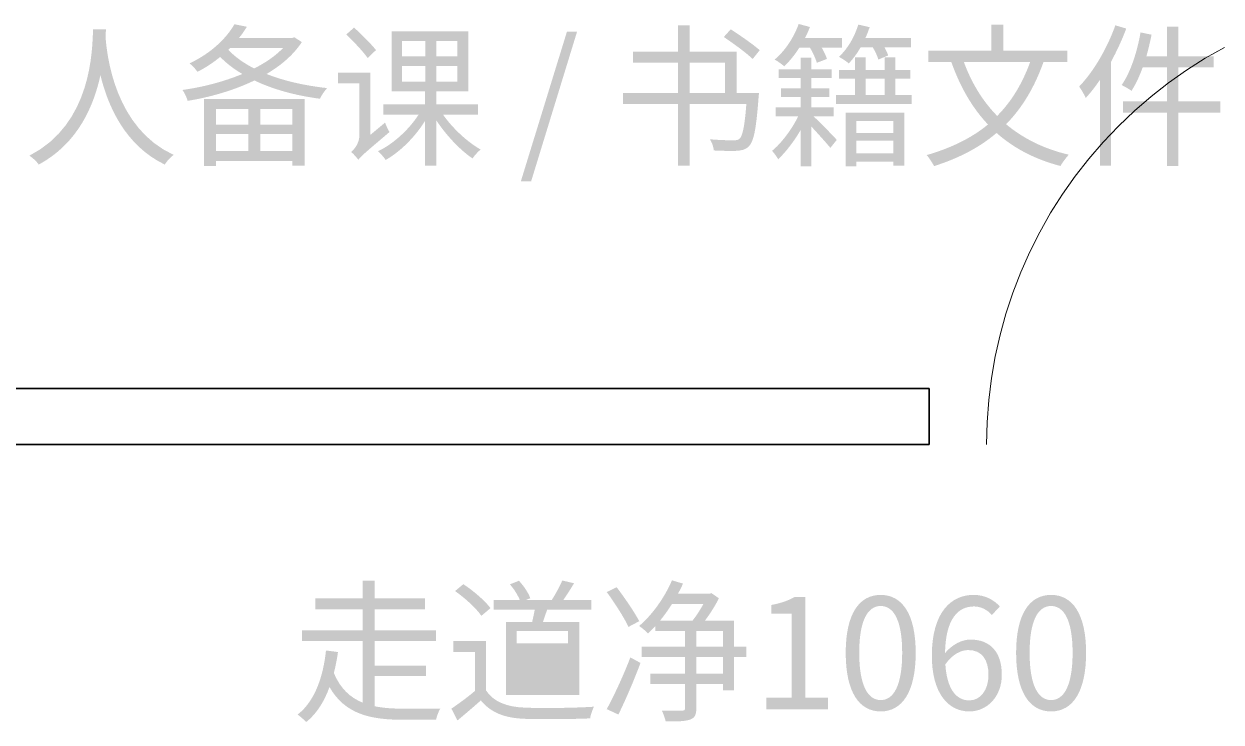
# Model space of a CAD drawing. Header units: millimetres. Extents: x -4600 to 229000, y -4300 to 19460.
# Drawn here: x 44607 to 46735, y 7336 to 8577 of the extents above; entities that cross this region are included whole.
import ezdxf

# ---------------------------------------------------------------- set-up
doc = ezdxf.new("R2010")
doc.units = ezdxf.units.MM
doc.header["$LTSCALE"] = 100
for name, color, linetype, lineweight in [('A-EX-WALL', 7, 'Continuous', 35), ('A-NEW-DOOR', 3, 'Continuous', 18), ('A-TEXT', 7, 'Continuous', 18)]:
    doc.layers.add(name, color=color, linetype=linetype, lineweight=lineweight)

# ---------------------------------------------------------------- blocks, each defined once
blk = doc.blocks.new('SOURCE_PROPOSED')
at = {"layer": 'A-EX-WALL'}
for p, q in [((6216.1, 6129.4), (3836.4, 6129.4)), ((6216.1, 6030), (6216.1, 6129.4)), ((3836.4, 6030), (6216.1, 6030))]:
    blk.add_line(p, q, dxfattribs=at)
blk = doc.blocks.new('FURNITURE_DESIGN')
at = {"layer": 'A-TEXT'}
h = blk.add_hatch(color=256, dxfattribs=at)
edge = h.paths.add_edge_path()
edge.add_spline(control_points=[(4729.6, 6767.3), (4728, 6731.3), (4728, 6600), (4616.4, 6543)], knot_values=[0, 0, 0, 0, 1, 1, 1, 1], degree=3, periodic=0)
edge.add_spline(control_points=[(4616.4, 6543), (4623, 6538.6), (4629.5, 6532.4), (4633.1, 6527.2)], knot_values=[0, 0, 0, 0, 1, 1, 1, 1], degree=3, periodic=0)
edge.add_spline(control_points=[(4633.1, 6527.2), (4702.6, 6564.8), (4730.7, 6630.9), (4742.7, 6686)], knot_values=[0, 0, 0, 0, 1, 1, 1, 1], degree=3, periodic=0)
edge.add_spline(control_points=[(4742.7, 6686), (4756.1, 6630.9), (4786.7, 6561), (4857.1, 6527.2)], knot_values=[0, 0, 0, 0, 1, 1, 1, 1], degree=3, periodic=0)
edge.add_spline(control_points=[(4857.1, 6527.2), (4860.3, 6532.6), (4866.6, 6539.7), (4872.9, 6544.4)], knot_values=[0, 0, 0, 0, 1, 1, 1, 1], degree=3, periodic=0)
edge.add_spline(control_points=[(4872.9, 6544.4), (4768.7, 6591.9), (4754.2, 6719.8), (4751.7, 6755)], knot_values=[0, 0, 0, 0, 1, 1, 1, 1], degree=3, periodic=0)
edge.add_line((4751.7, 6755), (4752.6, 6767.3))
edge.add_line((4752.6, 6767.3), (4729.6, 6767.3))
h = blk.add_hatch(color=256, dxfattribs=at)
edge = h.paths.add_edge_path()
edge.add_spline(control_points=[(4980.9, 6776.6), (4967.3, 6752.8), (4940.6, 6725.6), (4901, 6707)], knot_values=[0, 0, 0, 0, 1, 1, 1, 1], degree=3, periodic=0)
edge.add_spline(control_points=[(4901, 6707), (4905.6, 6703.7), (4911.9, 6696.9), (4915.2, 6692)], knot_values=[0, 0, 0, 0, 1, 1, 1, 1], degree=3, periodic=0)
edge.add_spline(control_points=[(4915.2, 6692), (4930.5, 6699.9), (4943.8, 6708.9), (4955.6, 6718.5)], knot_values=[0, 0, 0, 0, 1, 1, 1, 1], degree=3, periodic=0)
edge.add_spline(control_points=[(4955.6, 6718.5), (4966.8, 6707), (4979.9, 6696.9), (4994.9, 6688.2)], knot_values=[0, 0, 0, 0, 1, 1, 1, 1], degree=3, periodic=0)
edge.add_spline(control_points=[(4994.9, 6688.2), (4961.6, 6674.3), (4923.9, 6664.7), (4888.4, 6659.8)], knot_values=[0, 0, 0, 0, 1, 1, 1, 1], degree=3, periodic=0)
edge.add_spline(control_points=[(4888.4, 6659.8), (4892, 6655.2), (4896.1, 6646.2), (4897.7, 6640.4)], knot_values=[0, 0, 0, 0, 1, 1, 1, 1], degree=3, periodic=0)
edge.add_spline(control_points=[(4897.7, 6640.4), (4937.3, 6647), (4979.3, 6658.7), (5016.4, 6676.7)], knot_values=[0, 0, 0, 0, 1, 1, 1, 1], degree=3, periodic=0)
edge.add_spline(control_points=[(5016.4, 6676.7), (5050.5, 6660.3), (5090.9, 6649.7), (5132.9, 6644.2)], knot_values=[0, 0, 0, 0, 1, 1, 1, 1], degree=3, periodic=0)
edge.add_spline(control_points=[(5132.9, 6644.2), (5135.6, 6650), (5141.1, 6658.4), (5145.7, 6663.1)], knot_values=[0, 0, 0, 0, 1, 1, 1, 1], degree=3, periodic=0)
edge.add_spline(control_points=[(5145.7, 6663.1), (5107, 6667.4), (5069.6, 6675.6), (5038, 6688.2)], knot_values=[0, 0, 0, 0, 1, 1, 1, 1], degree=3, periodic=0)
edge.add_spline(control_points=[(5038, 6688.2), (5063.9, 6703.5), (5086, 6722.3), (5100.7, 6744.9)], knot_values=[0, 0, 0, 0, 1, 1, 1, 1], degree=3, periodic=0)
edge.add_line((5100.7, 6744.9), (5087.4, 6753.4))
edge.add_line((5087.4, 6753.4), (5083.8, 6752.3))
edge.add_line((5083.8, 6752.3), (4989.1, 6752.3))
edge.add_spline(control_points=[(4989.1, 6752.3), (4994.3, 6758.8), (4999, 6765.4), (5003, 6772.2)], knot_values=[0, 0, 0, 0, 1, 1, 1, 1], degree=3, periodic=0)
edge.add_line((5003, 6772.2), (4980.9, 6776.6))
edge = h.paths.add_edge_path(flags=0)
edge.add_spline(control_points=[(5067.2, 6734.3), (5054.1, 6720.4), (5036.3, 6708.4), (5016.1, 6698)], knot_values=[0, 0, 0, 0, 1, 1, 1, 1], degree=3, periodic=0)
edge.add_spline(control_points=[(5016.1, 6698), (4997.6, 6707.3), (4981.8, 6718.5), (4970, 6731.3)], knot_values=[0, 0, 0, 0, 1, 1, 1, 1], degree=3, periodic=0)
edge.add_line((4970, 6731.3), (4973, 6734.3))
edge.add_line((4973, 6734.3), (5067.2, 6734.3))
h = blk.add_hatch(color=256, dxfattribs=at)
edge = h.paths.add_edge_path()
edge.add_spline(control_points=[(5179.6, 6758.3), (5193.2, 6745.7), (5209.9, 6727.7), (5217.8, 6716.5)], knot_values=[0, 0, 0, 0, 1, 1, 1, 1], degree=3, periodic=0)
edge.add_line((5217.8, 6716.5), (5232.5, 6730.7))
edge.add_spline(control_points=[(5232.5, 6730.7), (5224.1, 6741.4), (5206.9, 6758.6), (5193.5, 6770.6)], knot_values=[0, 0, 0, 0, 1, 1, 1, 1], degree=3, periodic=0)
edge.add_line((5193.5, 6770.6), (5179.6, 6758.3))
h = blk.add_hatch(color=256, dxfattribs=at)
edge = h.paths.add_edge_path()
edge.add_line((5689.5, 6728), (5689.5, 6708.1))
edge.add_line((5689.5, 6708.1), (5769.2, 6708.1))
edge.add_line((5769.2, 6708.1), (5769.2, 6654.3))
edge.add_line((5769.2, 6654.3), (5671.5, 6654.3))
edge.add_line((5671.5, 6654.3), (5671.5, 6634.7))
edge.add_line((5671.5, 6634.7), (5769.2, 6634.7))
edge.add_line((5769.2, 6634.7), (5769.2, 6525))
edge.add_line((5769.2, 6525), (5789.9, 6525))
edge.add_line((5789.9, 6525), (5789.9, 6634.7))
edge.add_line((5789.9, 6634.7), (5890.9, 6634.7))
edge.add_spline(control_points=[(5890.9, 6634.7), (5887.9, 6595.1), (5884.1, 6577.9), (5878.6, 6573), (5875.9, 6570.6), (5872.9, 6570.3), (5867.2, 6570.3), (5860.9, 6570.3), (5843.2, 6570.6), (5826, 6572.2)], knot_values=[0, 0, 0, 0, 1, 1, 1, 2, 2, 2, 3, 3, 3, 3], degree=3, periodic=0)
edge.add_spline(control_points=[(5826, 6572.2), (5829.8, 6566.5), (5832.5, 6558.3), (5833.1, 6552.3)], knot_values=[0, 0, 0, 0, 1, 1, 1, 1], degree=3, periodic=0)
edge.add_spline(control_points=[(5833.1, 6552.3), (5849.7, 6551.5), (5866.1, 6551.2), (5874.5, 6551.7)], knot_values=[0, 0, 0, 0, 1, 1, 1, 1], degree=3, periodic=0)
edge.add_spline(control_points=[(5874.5, 6551.7), (5884.1, 6552.6), (5890.4, 6554.2), (5895.8, 6560.2)], knot_values=[0, 0, 0, 0, 1, 1, 1, 1], degree=3, periodic=0)
edge.add_spline(control_points=[(5895.8, 6560.2), (5904, 6568.1), (5908.4, 6590.2), (5912.5, 6645.1)], knot_values=[0, 0, 0, 0, 1, 1, 1, 1], degree=3, periodic=0)
edge.add_spline(control_points=[(5912.5, 6645.1), (5912.7, 6648.1), (5913.3, 6654.3), (5913.3, 6654.3)], knot_values=[0, 0, 0, 0, 1, 1, 1, 1], degree=3, periodic=0)
edge.add_line((5913.3, 6654.3), (5873.4, 6654.3))
edge.add_line((5873.4, 6654.3), (5873.4, 6728))
edge.add_line((5873.4, 6728), (5789.9, 6728))
edge.add_line((5789.9, 6728), (5789.9, 6774.9))
edge.add_line((5789.9, 6774.9), (5769.2, 6774.9))
edge.add_line((5769.2, 6774.9), (5769.2, 6728))
edge.add_line((5769.2, 6728), (5689.5, 6728))
h.paths.add_polyline_path([(5789.9, 6654.3), (5789.9, 6708.1), (5853.2, 6708.1), (5853.2, 6654.3), (5789.9, 6654.3)], flags=0)
edge = h.paths.add_edge_path(flags=0)
edge.add_spline(control_points=[(5850.8, 6753.9), (5868.3, 6742.2), (5890.9, 6725.6), (5902.1, 6714.9)], knot_values=[0, 0, 0, 0, 1, 1, 1, 1], degree=3, periodic=0)
edge.add_line((5902.1, 6714.9), (5914.6, 6730.5))
edge.add_spline(control_points=[(5914.6, 6730.5), (5903.2, 6740.6), (5880, 6756.7), (5863.1, 6767.6)], knot_values=[0, 0, 0, 0, 1, 1, 1, 1], degree=3, periodic=0)
edge.add_line((5863.1, 6767.6), (5850.8, 6753.9))
h = blk.add_hatch(color=256, dxfattribs=at)
edge = h.paths.add_edge_path()
edge.add_spline(control_points=[(5983.9, 6777.1), (5975.2, 6752.6), (5959.4, 6729.1), (5941.1, 6713.8)], knot_values=[0, 0, 0, 0, 1, 1, 1, 1], degree=3, periodic=0)
edge.add_spline(control_points=[(5941.1, 6713.8), (5946, 6711.4), (5954.5, 6705.1), (5958.3, 6701.8)], knot_values=[0, 0, 0, 0, 1, 1, 1, 1], degree=3, periodic=0)
edge.add_spline(control_points=[(5958.3, 6701.8), (5967.6, 6710.8), (5976.8, 6722), (5985, 6734.8)], knot_values=[0, 0, 0, 0, 1, 1, 1, 1], degree=3, periodic=0)
edge.add_line((5985, 6734.8), (6004.1, 6734.8))
edge.add_spline(control_points=[(6004.1, 6734.8), (6009.3, 6725.6), (6014.2, 6715.2), (6016.1, 6708.1)], knot_values=[0, 0, 0, 0, 1, 1, 1, 1], degree=3, periodic=0)
edge.add_line((6016.1, 6708.1), (6034.1, 6714.9))
edge.add_spline(control_points=[(6034.1, 6714.9), (6032.5, 6720.4), (6029, 6727.7), (6024.9, 6734.8)], knot_values=[0, 0, 0, 0, 1, 1, 1, 1], degree=3, periodic=0)
edge.add_line((6024.9, 6734.8), (6060.9, 6734.8))
edge.add_line((6060.9, 6734.8), (6060.9, 6752))
edge.add_line((6060.9, 6752), (5995.1, 6752))
edge.add_spline(control_points=[(5995.1, 6752), (5998.4, 6758.3), (6001.4, 6765.1), (6003.9, 6771.7)], knot_values=[0, 0, 0, 0, 1, 1, 1, 1], degree=3, periodic=0)
edge.add_line((6003.9, 6771.7), (5983.9, 6777.1))
h = blk.add_hatch(color=256, dxfattribs=at)
edge = h.paths.add_edge_path()
edge.add_spline(control_points=[(6089.8, 6776), (6083.3, 6753.9), (6070.7, 6732.6), (6055.4, 6718.7)], knot_values=[0, 0, 0, 0, 1, 1, 1, 1], degree=3, periodic=0)
edge.add_spline(control_points=[(6055.4, 6718.7), (6060.6, 6716), (6069.1, 6710.3), (6072.9, 6707)], knot_values=[0, 0, 0, 0, 1, 1, 1, 1], degree=3, periodic=0)
edge.add_spline(control_points=[(6072.9, 6707), (6080.3, 6714.6), (6087.6, 6724.5), (6093.9, 6735.4)], knot_values=[0, 0, 0, 0, 1, 1, 1, 1], degree=3, periodic=0)
edge.add_line((6093.9, 6735.4), (6115.7, 6735.4))
edge.add_spline(control_points=[(6115.7, 6735.4), (6120.1, 6728), (6123.9, 6719.5), (6125.6, 6713.8)], knot_values=[0, 0, 0, 0, 1, 1, 1, 1], degree=3, periodic=0)
edge.add_line((6125.6, 6713.8), (6143, 6721.2))
edge.add_spline(control_points=[(6143, 6721.2), (6141.7, 6725.3), (6139.2, 6730.2), (6136.5, 6735.4)], knot_values=[0, 0, 0, 0, 1, 1, 1, 1], degree=3, periodic=0)
edge.add_line((6136.5, 6735.4), (6183.4, 6735.4))
edge.add_line((6183.4, 6735.4), (6183.4, 6752.3))
edge.add_line((6183.4, 6752.3), (6102.6, 6752.3))
edge.add_spline(control_points=[(6102.6, 6752.3), (6105.4, 6758.6), (6107.8, 6764.8), (6110, 6771.4)], knot_values=[0, 0, 0, 0, 1, 1, 1, 1], degree=3, periodic=0)
edge.add_line((6110, 6771.4), (6089.8, 6776))
h = blk.add_hatch(color=256, dxfattribs=at)
edge = h.paths.add_edge_path()
edge.add_line((6326.4, 6775.8), (6326.4, 6729.4))
edge.add_line((6326.4, 6729.4), (6214.5, 6729.4))
edge.add_line((6214.5, 6729.4), (6214.5, 6709.5))
edge.add_line((6214.5, 6709.5), (6255.2, 6709.5))
edge.add_spline(control_points=[(6255.2, 6709.5), (6270.7, 6665.8), (6292, 6628.4), (6320.4, 6598.4)], knot_values=[0, 0, 0, 0, 1, 1, 1, 1], degree=3, periodic=0)
edge.add_spline(control_points=[(6320.4, 6598.4), (6291.2, 6574.4), (6255.2, 6556.7), (6211.5, 6544.1)], knot_values=[0, 0, 0, 0, 1, 1, 1, 1], degree=3, periodic=0)
edge.add_spline(control_points=[(6211.5, 6544.1), (6215.6, 6539.2), (6222.1, 6529.4), (6224.6, 6524.5)], knot_values=[0, 0, 0, 0, 1, 1, 1, 1], degree=3, periodic=0)
edge.add_spline(control_points=[(6224.6, 6524.5), (6268.8, 6538.6), (6305.6, 6557.7), (6335.6, 6583.4)], knot_values=[0, 0, 0, 0, 1, 1, 1, 1], degree=3, periodic=0)
edge.add_spline(control_points=[(6335.6, 6583.4), (6366.2, 6556.4), (6403.6, 6536.5), (6449.2, 6524.7)], knot_values=[0, 0, 0, 0, 1, 1, 1, 1], degree=3, periodic=0)
edge.add_spline(control_points=[(6449.2, 6524.7), (6452.7, 6530.5), (6459.3, 6540), (6464.2, 6544.7)], knot_values=[0, 0, 0, 0, 1, 1, 1, 1], degree=3, periodic=0)
edge.add_spline(control_points=[(6464.2, 6544.7), (6419.7, 6555), (6382.6, 6573.8), (6352.6, 6598.9)], knot_values=[0, 0, 0, 0, 1, 1, 1, 1], degree=3, periodic=0)
edge.add_spline(control_points=[(6352.6, 6598.9), (6381.2, 6628.1), (6403, 6664.2), (6419.1, 6709.5)], knot_values=[0, 0, 0, 0, 1, 1, 1, 1], degree=3, periodic=0)
edge.add_line((6419.1, 6709.5), (6461.2, 6709.5))
edge.add_line((6461.2, 6709.5), (6461.2, 6729.4))
edge.add_line((6461.2, 6729.4), (6347.4, 6729.4))
edge.add_line((6347.4, 6729.4), (6347.4, 6775.8))
edge.add_line((6347.4, 6775.8), (6326.4, 6775.8))
edge = h.paths.add_edge_path(flags=0)
edge.add_spline(control_points=[(6336.7, 6613.7), (6310.8, 6640.1), (6291.2, 6672.3), (6277.5, 6709.5)], knot_values=[0, 0, 0, 0, 1, 1, 1, 1], degree=3, periodic=0)
edge.add_line((6277.5, 6709.5), (6395.4, 6709.5))
edge.add_spline(control_points=[(6395.4, 6709.5), (6381.2, 6670.7), (6362.1, 6639.1), (6336.7, 6613.7)], knot_values=[0, 0, 0, 0, 1, 1, 1, 1], degree=3, periodic=0)
h = blk.add_hatch(color=256, dxfattribs=at)
edge = h.paths.add_edge_path()
edge.add_spline(control_points=[(6546.8, 6774.7), (6532.1, 6733.5), (6508.1, 6692.5), (6482.4, 6665.8)], knot_values=[0, 0, 0, 0, 1, 1, 1, 1], degree=3, periodic=0)
edge.add_spline(control_points=[(6482.4, 6665.8), (6486, 6661.2), (6492, 6650.5), (6494.2, 6645.6)], knot_values=[0, 0, 0, 0, 1, 1, 1, 1], degree=3, periodic=0)
edge.add_spline(control_points=[(6494.2, 6645.6), (6502.9, 6654.9), (6511.1, 6665.8), (6519.3, 6677.5)], knot_values=[0, 0, 0, 0, 1, 1, 1, 1], degree=3, periodic=0)
edge.add_line((6519.3, 6677.5), (6519.3, 6525.3))
edge.add_line((6519.3, 6525.3), (6538.9, 6525.3))
edge.add_line((6538.9, 6525.3), (6538.9, 6709.5))
edge.add_spline(control_points=[(6538.9, 6709.5), (6549.3, 6728.6), (6558.6, 6748.7), (6566.2, 6768.9)], knot_values=[0, 0, 0, 0, 1, 1, 1, 1], degree=3, periodic=0)
edge.add_line((6566.2, 6768.9), (6546.8, 6774.7))
h = blk.add_hatch(color=256, dxfattribs=at)
edge = h.paths.add_edge_path()
edge.add_line((6560.2, 6639.6), (6560.2, 6619.7))
edge.add_line((6560.2, 6619.7), (6638.5, 6619.7))
edge.add_line((6638.5, 6619.7), (6638.5, 6524.7))
edge.add_line((6638.5, 6524.7), (6659, 6524.7))
edge.add_line((6659, 6524.7), (6659, 6619.7))
edge.add_line((6659, 6619.7), (6733.7, 6619.7))
edge.add_line((6733.7, 6619.7), (6733.7, 6639.6))
edge.add_line((6733.7, 6639.6), (6659, 6639.6))
edge.add_line((6659, 6639.6), (6659, 6699.9))
edge.add_line((6659, 6699.9), (6721.7, 6699.9))
edge.add_line((6721.7, 6699.9), (6721.7, 6719.8))
edge.add_line((6721.7, 6719.8), (6659, 6719.8))
edge.add_line((6659, 6719.8), (6659, 6772.5))
edge.add_line((6659, 6772.5), (6638.5, 6772.5))
edge.add_line((6638.5, 6772.5), (6638.5, 6719.8))
edge.add_line((6638.5, 6719.8), (6602, 6719.8))
edge.add_spline(control_points=[(6602, 6719.8), (6605.5, 6732.1), (6608.5, 6745.2), (6611.2, 6758)], knot_values=[0, 0, 0, 0, 1, 1, 1, 1], degree=3, periodic=0)
edge.add_line((6611.2, 6758), (6591.6, 6762.1))
edge.add_spline(control_points=[(6591.6, 6762.1), (6585.3, 6726.4), (6573.8, 6691.2), (6558, 6668.5)], knot_values=[0, 0, 0, 0, 1, 1, 1, 1], degree=3, periodic=0)
edge.add_spline(control_points=[(6558, 6668.5), (6562.9, 6666.1), (6571.7, 6661.2), (6575.5, 6658.2)], knot_values=[0, 0, 0, 0, 1, 1, 1, 1], degree=3, periodic=0)
edge.add_spline(control_points=[(6575.5, 6658.2), (6582.9, 6669.6), (6589.7, 6684.1), (6595.4, 6699.9)], knot_values=[0, 0, 0, 0, 1, 1, 1, 1], degree=3, periodic=0)
edge.add_line((6595.4, 6699.9), (6638.5, 6699.9))
edge.add_line((6638.5, 6699.9), (6638.5, 6639.6))
edge.add_line((6638.5, 6639.6), (6560.2, 6639.6))
h = blk.add_hatch(color=256, dxfattribs=at)
edge = h.paths.add_edge_path()
edge.add_line((5260.1, 6764), (5260.1, 6657.3))
edge.add_line((5260.1, 6657.3), (5319.8, 6657.3))
edge.add_line((5319.8, 6657.3), (5319.8, 6634.1))
edge.add_line((5319.8, 6634.1), (5245.6, 6634.1))
edge.add_line((5245.6, 6634.1), (5245.6, 6615.6))
edge.add_line((5245.6, 6615.6), (5308.1, 6615.6))
edge.add_spline(control_points=[(5308.1, 6615.6), (5290.9, 6589.1), (5262.8, 6563.5), (5236.1, 6550.9)], knot_values=[0, 0, 0, 0, 1, 1, 1, 1], degree=3, periodic=0)
edge.add_spline(control_points=[(5236.1, 6550.9), (5240.4, 6547.4), (5246.4, 6540.3), (5249.7, 6535.4)], knot_values=[0, 0, 0, 0, 1, 1, 1, 1], degree=3, periodic=0)
edge.add_spline(control_points=[(5249.7, 6535.4), (5275.3, 6549.8), (5302.1, 6576.3), (5319.8, 6605)], knot_values=[0, 0, 0, 0, 1, 1, 1, 1], degree=3, periodic=0)
edge.add_line((5319.8, 6605), (5319.8, 6525))
edge.add_line((5319.8, 6525), (5340, 6525))
edge.add_line((5340, 6525), (5340, 6605.5))
edge.add_spline(control_points=[(5340, 6605.5), (5357.5, 6579), (5382.3, 6552.8), (5404.1, 6538.1)], knot_values=[0, 0, 0, 0, 1, 1, 1, 1], degree=3, periodic=0)
edge.add_spline(control_points=[(5404.1, 6538.1), (5407.7, 6543.3), (5413.7, 6550.1), (5418.6, 6553.9)], knot_values=[0, 0, 0, 0, 1, 1, 1, 1], degree=3, periodic=0)
edge.add_spline(control_points=[(5418.6, 6553.9), (5395.7, 6566.8), (5368.9, 6591.3), (5352, 6615.6)], knot_values=[0, 0, 0, 0, 1, 1, 1, 1], degree=3, periodic=0)
edge.add_line((5352, 6615.6), (5414, 6615.6))
edge.add_line((5414, 6615.6), (5414, 6634.1))
edge.add_line((5414, 6634.1), (5340, 6634.1))
edge.add_line((5340, 6634.1), (5340, 6657.3))
edge.add_line((5340, 6657.3), (5396.8, 6657.3))
edge.add_line((5396.8, 6657.3), (5396.8, 6764))
edge.add_line((5396.8, 6764), (5260.1, 6764))
h.paths.add_polyline_path([(5278.9, 6702.6), (5320.4, 6702.6), (5320.4, 6674.3), (5278.9, 6674.3), (5278.9, 6702.6)], flags=0)
h.paths.add_polyline_path([(5278.9, 6747.1), (5320.4, 6747.1), (5320.4, 6719.3), (5278.9, 6719.3), (5278.9, 6747.1)], flags=0)
h.paths.add_polyline_path([(5339.5, 6702.6), (5377.4, 6702.6), (5377.4, 6674.3), (5339.5, 6674.3), (5339.5, 6702.6)], flags=0)
h.paths.add_polyline_path([(5339.5, 6747.1), (5377.4, 6747.1), (5377.4, 6719.3), (5339.5, 6719.3), (5339.5, 6747.1)], flags=0)
blk.add_hatch(color=256, dxfattribs=at).paths.add_polyline_path([(5490.1, 6497.7), (5508.4, 6497.7), (5589.9, 6763.2), (5571.9, 6763.2), (5490.1, 6497.7)])
h = blk.add_hatch(color=256, dxfattribs=at)
edge = h.paths.add_edge_path()
edge.add_line((5987.2, 6717.4), (5987.2, 6696.6))
edge.add_line((5987.2, 6696.6), (5948.2, 6696.6))
edge.add_line((5948.2, 6696.6), (5948.2, 6681.1))
edge.add_line((5948.2, 6681.1), (5987.2, 6681.1))
edge.add_line((5987.2, 6681.1), (5987.2, 6662.8))
edge.add_line((5987.2, 6662.8), (5952.3, 6662.8))
edge.add_line((5952.3, 6662.8), (5952.3, 6647.5))
edge.add_line((5952.3, 6647.5), (5987.2, 6647.5))
edge.add_line((5987.2, 6647.5), (5987.2, 6628.7))
edge.add_line((5987.2, 6628.7), (5942.7, 6628.7))
edge.add_line((5942.7, 6628.7), (5942.7, 6613.1))
edge.add_line((5942.7, 6613.1), (5983.1, 6613.1))
edge.add_spline(control_points=[(5983.1, 6613.1), (5971.9, 6589.9), (5952.8, 6564.8), (5936.5, 6551.5)], knot_values=[0, 0, 0, 0, 1, 1, 1, 1], degree=3, periodic=0)
edge.add_spline(control_points=[(5936.5, 6551.5), (5940.3, 6547.9), (5944.9, 6541.1), (5947.4, 6536.7)], knot_values=[0, 0, 0, 0, 1, 1, 1, 1], degree=3, periodic=0)
edge.add_spline(control_points=[(5947.4, 6536.7), (5961, 6549.3), (5975.8, 6568.7), (5987.2, 6588.3)], knot_values=[0, 0, 0, 0, 1, 1, 1, 1], degree=3, periodic=0)
edge.add_line((5987.2, 6588.3), (5987.2, 6524.2))
edge.add_line((5987.2, 6524.2), (6006.6, 6524.2))
edge.add_line((6006.6, 6524.2), (6006.6, 6594.6))
edge.add_spline(control_points=[(6006.6, 6594.6), (6018.3, 6582), (6033.3, 6565.4), (6040.2, 6556.9)], knot_values=[0, 0, 0, 0, 1, 1, 1, 1], degree=3, periodic=0)
edge.add_line((6040.2, 6556.9), (6051.6, 6571.1))
edge.add_spline(control_points=[(6051.6, 6571.1), (6045.3, 6578.2), (6021.9, 6602.2), (6010.1, 6613.1)], knot_values=[0, 0, 0, 0, 1, 1, 1, 1], degree=3, periodic=0)
edge.add_line((6010.1, 6613.1), (6046.2, 6613.1))
edge.add_line((6046.2, 6613.1), (6046.2, 6628.7))
edge.add_line((6046.2, 6628.7), (6006.6, 6628.7))
edge.add_line((6006.6, 6628.7), (6006.6, 6647.5))
edge.add_line((6006.6, 6647.5), (6038.5, 6647.5))
edge.add_line((6038.5, 6647.5), (6038.5, 6662.8))
edge.add_line((6038.5, 6662.8), (6006.6, 6662.8))
edge.add_line((6006.6, 6662.8), (6006.6, 6681.1))
edge.add_line((6006.6, 6681.1), (6042.3, 6681.1))
edge.add_line((6042.3, 6681.1), (6042.3, 6696.6))
edge.add_line((6042.3, 6696.6), (6006.6, 6696.6))
edge.add_line((6006.6, 6696.6), (6006.6, 6717.4))
edge.add_line((6006.6, 6717.4), (5987.2, 6717.4))
h = blk.add_hatch(color=256, dxfattribs=at)
h.paths.add_polyline_path([(6136.7, 6717.6), (6136.7, 6695.3), (6103.2, 6695.3), (6103.2, 6717.6), (6084.1, 6717.6), (6084.1, 6695.3), (6055.4, 6695.3), (6055.4, 6680), (6084.1, 6680), (6084.1, 6650.8), (6050, 6650.8), (6050, 6634.7), (6184.8, 6634.7), (6184.8, 6650.8), (6155.8, 6650.8), (6155.8, 6680), (6182.3, 6680), (6182.3, 6695.3), (6155.8, 6695.3), (6155.8, 6717.6), (6136.7, 6717.6)])
h.paths.add_polyline_path([(6103.2, 6680), (6136.7, 6680), (6136.7, 6650.8), (6103.2, 6650.8), (6103.2, 6680)], flags=0)
h = blk.add_hatch(color=256, dxfattribs=at)
edge = h.paths.add_edge_path()
edge.add_line((5164.8, 6690.6), (5164.8, 6671.8))
edge.add_line((5164.8, 6671.8), (5203, 6671.8))
edge.add_line((5203, 6671.8), (5203, 6579))
edge.add_spline(control_points=[(5203, 6579), (5203, 6564.8), (5193.8, 6554.2), (5188.3, 6549.6)], knot_values=[0, 0, 0, 0, 1, 1, 1, 1], degree=3, periodic=0)
edge.add_spline(control_points=[(5188.3, 6549.6), (5192.1, 6546.6), (5198.4, 6539.7), (5201.1, 6535.6)], knot_values=[0, 0, 0, 0, 1, 1, 1, 1], degree=3, periodic=0)
edge.add_spline(control_points=[(5201.1, 6535.6), (5204.7, 6541.1), (5211.5, 6546.8), (5256.5, 6585)], knot_values=[0, 0, 0, 0, 1, 1, 1, 1], degree=3, periodic=0)
edge.add_spline(control_points=[(5256.5, 6585), (5254.1, 6588.9), (5250.8, 6596.2), (5248.6, 6601.7)], knot_values=[0, 0, 0, 0, 1, 1, 1, 1], degree=3, periodic=0)
edge.add_line((5248.6, 6601.7), (5222.7, 6580.1))
edge.add_line((5222.7, 6580.1), (5222.7, 6690.6))
edge.add_line((5222.7, 6690.6), (5164.8, 6690.6))
h = blk.add_hatch(color=256, dxfattribs=at)
h.paths.add_polyline_path([(4926.6, 6644), (4926.6, 6524.7), (4947.9, 6524.7), (4947.9, 6533.5), (5083.8, 6533.5), (5083.8, 6525.3), (5105.9, 6525.3), (5105.9, 6644), (4926.6, 6644)])
h.paths.add_polyline_path([(4947.9, 6581.8), (5005.8, 6581.8), (5005.8, 6551.5), (4947.9, 6551.5), (4947.9, 6581.8)], flags=0)
h.paths.add_polyline_path([(5083.8, 6581.8), (5083.8, 6551.5), (5026.8, 6551.5), (5026.8, 6581.8), (5083.8, 6581.8)], flags=0)
h.paths.add_polyline_path([(4947.9, 6598.4), (4947.9, 6626), (5005.8, 6626), (5005.8, 6598.4), (4947.9, 6598.4)], flags=0)
h.paths.add_polyline_path([(5083.8, 6598.4), (5026.8, 6598.4), (5026.8, 6626), (5083.8, 6626), (5083.8, 6598.4)], flags=0)
h = blk.add_hatch(color=256, dxfattribs=at)
h.paths.add_polyline_path([(6067.4, 6619.4), (6067.4, 6524.2), (6086.3, 6524.2), (6086.3, 6532.6), (6152, 6532.6), (6152, 6525.3), (6171.7, 6525.3), (6171.7, 6619.4), (6067.4, 6619.4)])
h.paths.add_polyline_path([(6086.3, 6547.1), (6086.3, 6569.5), (6152, 6569.5), (6152, 6547.1), (6086.3, 6547.1)], flags=0)
h.paths.add_polyline_path([(6086.3, 6583.1), (6086.3, 6604.7), (6152, 6604.7), (6152, 6583.1), (6086.3, 6583.1)], flags=0)
h = blk.add_hatch(color=256, dxfattribs=at)
edge = h.paths.add_edge_path()
edge.add_spline(control_points=[(5758.6, 5788.3), (5745.5, 5757.4), (5723.4, 5726.9), (5700.3, 5707.2)], knot_values=[0, 0, 0, 0, 1, 1, 1, 1], degree=3, periodic=0)
edge.add_spline(control_points=[(5700.3, 5707.2), (5704.9, 5704.2), (5712.8, 5697.4), (5716.1, 5693.9)], knot_values=[0, 0, 0, 0, 1, 1, 1, 1], degree=3, periodic=0)
edge.add_spline(control_points=[(5716.1, 5693.9), (5720.4, 5697.7), (5724.5, 5702.1), (5728.9, 5706.7)], knot_values=[0, 0, 0, 0, 1, 1, 1, 1], degree=3, periodic=0)
edge.add_line((5728.9, 5706.7), (5728.9, 5698.5))
edge.add_line((5728.9, 5698.5), (5782.1, 5698.5))
edge.add_line((5782.1, 5698.5), (5782.1, 5670.4))
edge.add_line((5782.1, 5670.4), (5704.9, 5670.4))
edge.add_line((5704.9, 5670.4), (5704.9, 5651.9))
edge.add_line((5704.9, 5651.9), (5782.1, 5651.9))
edge.add_line((5782.1, 5651.9), (5782.1, 5622.7))
edge.add_line((5782.1, 5622.7), (5720.4, 5622.7))
edge.add_line((5720.4, 5622.7), (5720.4, 5604.1))
edge.add_line((5720.4, 5604.1), (5782.1, 5604.1))
edge.add_line((5782.1, 5604.1), (5782.1, 5561.8))
edge.add_spline(control_points=[(5782.1, 5561.8), (5782.1, 5557.7), (5780.7, 5556.9), (5776.4, 5556.6), (5771.7, 5556.4), (5756.7, 5556.4), (5740.6, 5556.9)], knot_values=[0, 0, 0, 0, 1, 1, 1, 2, 2, 2, 2], degree=3, periodic=0)
edge.add_spline(control_points=[(5740.6, 5556.9), (5743.4, 5551.2), (5746.4, 5542.7), (5747.5, 5537.5)], knot_values=[0, 0, 0, 0, 1, 1, 1, 1], degree=3, periodic=0)
edge.add_spline(control_points=[(5747.5, 5537.5), (5768.7, 5537.3), (5782.4, 5537.8), (5790.8, 5540.8), (5799.3, 5543.8), (5802, 5549.8), (5802, 5561.5)], knot_values=[0, 0, 0, 0, 1, 1, 1, 2, 2, 2, 2], degree=3, periodic=0)
edge.add_line((5802, 5561.5), (5802, 5604.1))
edge.add_line((5802, 5604.1), (5849.5, 5604.1))
edge.add_line((5849.5, 5604.1), (5849.5, 5592.9))
edge.add_line((5849.5, 5592.9), (5868.9, 5592.9))
edge.add_line((5868.9, 5592.9), (5868.9, 5651.9))
edge.add_line((5868.9, 5651.9), (5891, 5651.9))
edge.add_line((5891, 5651.9), (5891, 5670.4))
edge.add_line((5891, 5670.4), (5868.9, 5670.4))
edge.add_line((5868.9, 5670.4), (5868.9, 5716.8))
edge.add_line((5868.9, 5716.8), (5817.3, 5716.8))
edge.add_spline(control_points=[(5817.3, 5716.8), (5826.6, 5729.1), (5835.9, 5743.8), (5842.1, 5756.4)], knot_values=[0, 0, 0, 0, 1, 1, 1, 1], degree=3, periodic=0)
edge.add_line((5842.1, 5756.4), (5828.8, 5765.6))
edge.add_line((5828.8, 5765.6), (5825.5, 5764.5))
edge.add_line((5825.5, 5764.5), (5769.3, 5764.5))
edge.add_spline(control_points=[(5769.3, 5764.5), (5772.6, 5770.5), (5775.6, 5776.5), (5778.3, 5782.5)], knot_values=[0, 0, 0, 0, 1, 1, 1, 1], degree=3, periodic=0)
edge.add_line((5778.3, 5782.5), (5758.6, 5788.3))
edge = h.paths.add_edge_path(flags=0)
edge.add_line((5758.9, 5746.5), (5814.6, 5746.5))
edge.add_spline(control_points=[(5814.6, 5746.5), (5809.1, 5736.2), (5802, 5725.2), (5795.2, 5716.8)], knot_values=[0, 0, 0, 0, 1, 1, 1, 1], degree=3, periodic=0)
edge.add_line((5795.2, 5716.8), (5737.6, 5716.8))
edge.add_spline(control_points=[(5737.6, 5716.8), (5745, 5726.1), (5752.1, 5735.9), (5758.9, 5746.5)], knot_values=[0, 0, 0, 0, 1, 1, 1, 1], degree=3, periodic=0)
h.paths.add_polyline_path([(5849.5, 5622.7), (5802, 5622.7), (5802, 5651.9), (5849.5, 5651.9), (5849.5, 5622.7)], flags=0)
h.paths.add_polyline_path([(5849.5, 5670.4), (5802, 5670.4), (5802, 5698.5), (5849.5, 5698.5), (5849.5, 5670.4)], flags=0)
h = blk.add_hatch(color=256, dxfattribs=at)
edge = h.paths.add_edge_path()
edge.add_spline(control_points=[(5143.6, 5663.6), (5139.5, 5623.5), (5126.4, 5575.2), (5093.2, 5549.8)], knot_values=[0, 0, 0, 0, 1, 1, 1, 1], degree=3, periodic=0)
edge.add_spline(control_points=[(5093.2, 5549.8), (5097.8, 5546.5), (5104.9, 5540.3), (5108.4, 5536.4)], knot_values=[0, 0, 0, 0, 1, 1, 1, 1], degree=3, periodic=0)
edge.add_spline(control_points=[(5108.4, 5536.4), (5127.8, 5551.7), (5140.9, 5574.1), (5149.9, 5598.6)], knot_values=[0, 0, 0, 0, 1, 1, 1, 1], degree=3, periodic=0)
edge.add_spline(control_points=[(5149.9, 5598.6), (5177.2, 5550.9), (5221.7, 5540.5), (5280.3, 5540.5)], knot_values=[0, 0, 0, 0, 1, 1, 1, 1], degree=3, periodic=0)
edge.add_line((5280.3, 5540.5), (5339.3, 5540.5))
edge.add_spline(control_points=[(5339.3, 5540.5), (5340.4, 5546.3), (5343.9, 5555.5), (5346.9, 5560.4)], knot_values=[0, 0, 0, 0, 1, 1, 1, 1], degree=3, periodic=0)
edge.add_spline(control_points=[(5346.9, 5560.4), (5334.9, 5560.2), (5290.2, 5560.2), (5281.2, 5560.2), (5262.9, 5560.2), (5245.7, 5561.3), (5230.1, 5564.5)], knot_values=[0, 0, 0, 0, 1, 1, 1, 2, 2, 2, 2], degree=3, periodic=0)
edge.add_line((5230.1, 5564.5), (5230.1, 5618.3))
edge.add_line((5230.1, 5618.3), (5321.5, 5618.3))
edge.add_line((5321.5, 5618.3), (5321.5, 5636.8))
edge.add_line((5321.5, 5636.8), (5230.1, 5636.8))
edge.add_line((5230.1, 5636.8), (5230.1, 5680.2))
edge.add_line((5230.1, 5680.2), (5339.3, 5680.2))
edge.add_line((5339.3, 5680.2), (5339.3, 5699.3))
edge.add_line((5339.3, 5699.3), (5230.1, 5699.3))
edge.add_line((5230.1, 5699.3), (5230.1, 5737))
edge.add_line((5230.1, 5737), (5319.4, 5737))
edge.add_line((5319.4, 5737), (5319.4, 5756.1))
edge.add_line((5319.4, 5756.1), (5230.1, 5756.1))
edge.add_line((5230.1, 5756.1), (5230.1, 5787.7))
edge.add_line((5230.1, 5787.7), (5209.1, 5787.7))
edge.add_line((5209.1, 5787.7), (5209.1, 5756.1))
edge.add_line((5209.1, 5756.1), (5124.8, 5756.1))
edge.add_line((5124.8, 5756.1), (5124.8, 5737))
edge.add_line((5124.8, 5737), (5209.1, 5737))
edge.add_line((5209.1, 5737), (5209.1, 5699.3))
edge.add_line((5209.1, 5699.3), (5101.1, 5699.3))
edge.add_line((5101.1, 5699.3), (5101.1, 5680.2))
edge.add_line((5101.1, 5680.2), (5209.1, 5680.2))
edge.add_line((5209.1, 5680.2), (5209.1, 5570.8))
edge.add_spline(control_points=[(5209.1, 5570.8), (5186.7, 5579.8), (5169.3, 5595.9), (5157.6, 5623.5)], knot_values=[0, 0, 0, 0, 1, 1, 1, 1], degree=3, periodic=0)
edge.add_spline(control_points=[(5157.6, 5623.5), (5160.8, 5636), (5163.3, 5648.6), (5164.9, 5660.9)], knot_values=[0, 0, 0, 0, 1, 1, 1, 1], degree=3, periodic=0)
edge.add_line((5164.9, 5660.9), (5143.6, 5663.6))
h = blk.add_hatch(color=256, dxfattribs=at)
edge = h.paths.add_edge_path()
edge.add_spline(control_points=[(5373.1, 5769.2), (5390.6, 5756.9), (5411, 5738.6), (5419.8, 5725.2)], knot_values=[0, 0, 0, 0, 1, 1, 1, 1], degree=3, periodic=0)
edge.add_line((5419.8, 5725.2), (5436.1, 5738.9))
edge.add_spline(control_points=[(5436.1, 5738.9), (5426.3, 5752), (5405.8, 5769.7), (5387.8, 5781.5)], knot_values=[0, 0, 0, 0, 1, 1, 1, 1], degree=3, periodic=0)
edge.add_line((5387.8, 5781.5), (5373.1, 5769.2))
h = blk.add_hatch(color=256, dxfattribs=at)
edge = h.paths.add_edge_path()
edge.add_line((5463.4, 5714.3), (5463.4, 5584.5))
edge.add_line((5463.4, 5584.5), (5593.8, 5584.5))
edge.add_line((5593.8, 5584.5), (5593.8, 5714.3))
edge.add_line((5593.8, 5714.3), (5529.2, 5714.3))
edge.add_line((5529.2, 5714.3), (5536.8, 5736.2))
edge.add_line((5536.8, 5736.2), (5615.1, 5736.2))
edge.add_line((5615.1, 5736.2), (5615.1, 5753.4))
edge.add_line((5615.1, 5753.4), (5565.5, 5753.4))
edge.add_spline(control_points=[(5565.5, 5753.4), (5571.5, 5761.8), (5578.3, 5772.7), (5584.6, 5783.1)], knot_values=[0, 0, 0, 0, 1, 1, 1, 1], degree=3, periodic=0)
edge.add_line((5584.6, 5783.1), (5563.6, 5788))
edge.add_spline(control_points=[(5563.6, 5788), (5559.5, 5778.2), (5551.3, 5763.2), (5545, 5753.4)], knot_values=[0, 0, 0, 0, 1, 1, 1, 1], degree=3, periodic=0)
edge.add_line((5545, 5753.4), (5499.2, 5753.4))
edge.add_line((5499.2, 5753.4), (5506.8, 5756.6))
edge.add_spline(control_points=[(5506.8, 5756.6), (5503.8, 5765.4), (5495.3, 5778.5), (5486.6, 5787.5)], knot_values=[0, 0, 0, 0, 1, 1, 1, 1], degree=3, periodic=0)
edge.add_line((5486.6, 5787.5), (5470.5, 5781.2))
edge.add_spline(control_points=[(5470.5, 5781.2), (5477.9, 5773), (5484.7, 5761.8), (5488.2, 5753.4)], knot_values=[0, 0, 0, 0, 1, 1, 1, 1], degree=3, periodic=0)
edge.add_line((5488.2, 5753.4), (5441.6, 5753.4))
edge.add_line((5441.6, 5753.4), (5441.6, 5736.2))
edge.add_line((5441.6, 5736.2), (5514.7, 5736.2))
edge.add_spline(control_points=[(5514.7, 5736.2), (5513.4, 5729.1), (5511.7, 5721.2), (5510.1, 5714.3)], knot_values=[0, 0, 0, 0, 1, 1, 1, 1], degree=3, periodic=0)
edge.add_line((5510.1, 5714.3), (5463.4, 5714.3))
h.paths.add_polyline_path([(5482.8, 5698.5), (5573.7, 5698.5), (5573.7, 5676.1), (5482.8, 5676.1), (5482.8, 5698.5)], flags=0)
h = blk.add_hatch(color=256, dxfattribs=at)
edge = h.paths.add_edge_path()
edge.add_spline(control_points=[(5642.7, 5767.5), (5656.9, 5748.2), (5673.8, 5721.7), (5681.4, 5705.6)], knot_values=[0, 0, 0, 0, 1, 1, 1, 1], degree=3, periodic=0)
edge.add_line((5681.4, 5705.6), (5700.5, 5715.7))
edge.add_spline(control_points=[(5700.5, 5715.7), (5692.3, 5731.5), (5674.6, 5757.2), (5660.4, 5776)], knot_values=[0, 0, 0, 0, 1, 1, 1, 1], degree=3, periodic=0)
edge.add_line((5660.4, 5776), (5642.7, 5767.5))
h = blk.add_hatch(color=256, dxfattribs=at)
edge = h.paths.add_edge_path()
edge.add_line((5926.4, 5558.8), (6036.1, 5558.8))
edge.add_line((6036.1, 5558.8), (6036.1, 5579.5))
edge.add_line((6036.1, 5579.5), (5996, 5579.5))
edge.add_line((5996, 5579.5), (5996, 5758.8))
edge.add_line((5996, 5758.8), (5976.9, 5758.8))
edge.add_spline(control_points=[(5976.9, 5758.8), (5966, 5752.5), (5953.2, 5747.9), (5935.5, 5744.6)], knot_values=[0, 0, 0, 0, 1, 1, 1, 1], degree=3, periodic=0)
edge.add_line((5935.5, 5744.6), (5935.5, 5728.8))
edge.add_line((5935.5, 5728.8), (5971.2, 5728.8))
edge.add_line((5971.2, 5728.8), (5971.2, 5579.5))
edge.add_line((5971.2, 5579.5), (5926.4, 5579.5))
edge.add_line((5926.4, 5579.5), (5926.4, 5558.8))
h = blk.add_hatch(color=256, dxfattribs=at)
edge = h.paths.add_edge_path()
edge.add_spline(control_points=[(6129.7, 5555.3), (6167.6, 5555.3), (6191.9, 5589.6), (6191.9, 5659.5), (6191.9, 5728.8), (6167.6, 5762.4), (6129.7, 5762.4), (6091.5, 5762.4), (6067.5, 5728.8), (6067.5, 5659.5), (6067.5, 5589.6), (6091.5, 5555.3), (6129.7, 5555.3)], knot_values=[0, 0, 0, 0, 1, 1, 1, 2, 2, 2, 3, 3, 3, 4, 4, 4, 4], degree=3, periodic=0)
edge = h.paths.add_edge_path(flags=0)
edge.add_spline(control_points=[(6129.7, 5575.5), (6107.1, 5575.5), (6091.5, 5600.8), (6091.5, 5659.5), (6091.5, 5717.9), (6107.1, 5742.7), (6129.7, 5742.7), (6152.4, 5742.7), (6167.9, 5717.9), (6167.9, 5659.5), (6167.9, 5600.8), (6152.4, 5575.5), (6129.7, 5575.5)], knot_values=[0, 0, 0, 0, 1, 1, 1, 2, 2, 2, 3, 3, 3, 4, 4, 4, 4], degree=3, periodic=0)
h = blk.add_hatch(color=256, dxfattribs=at)
edge = h.paths.add_edge_path()
edge.add_spline(control_points=[(6287.4, 5555.3), (6318.5, 5555.3), (6345, 5581.5), (6345, 5620.2), (6345, 5662.2), (6323.2, 5683), (6289.3, 5683), (6273.8, 5683), (6256.3, 5674), (6244, 5658.9)], knot_values=[0, 0, 0, 0, 1, 1, 1, 2, 2, 2, 3, 3, 3, 3], degree=3, periodic=0)
edge.add_spline(control_points=[(6244, 5658.9), (6245.1, 5720.9), (6267.8, 5741.9), (6295.6, 5741.9), (6307.6, 5741.9), (6319.6, 5735.9), (6327.3, 5726.6)], knot_values=[0, 0, 0, 0, 1, 1, 1, 2, 2, 2, 2], degree=3, periodic=0)
edge.add_line((6327.3, 5726.6), (6341.5, 5741.9))
edge.add_spline(control_points=[(6341.5, 5741.9), (6330.3, 5753.9), (6315.3, 5762.4), (6294.5, 5762.4), (6255.8, 5762.4), (6220.6, 5732.6), (6220.6, 5654.3), (6220.6, 5588.3), (6249.2, 5555.3), (6287.4, 5555.3)], knot_values=[0, 0, 0, 0, 1, 1, 1, 2, 2, 2, 3, 3, 3, 3], degree=3, periodic=0)
edge = h.paths.add_edge_path(flags=0)
edge.add_spline(control_points=[(6244.6, 5639), (6257.7, 5657.6), (6273, 5664.4), (6285.2, 5664.4), (6309.5, 5664.4), (6321.3, 5647.2), (6321.3, 5620.2), (6321.3, 5592.9), (6306.5, 5574.9), (6287.4, 5574.9), (6262.3, 5574.9), (6247.3, 5597.6), (6244.6, 5639)], knot_values=[0, 0, 0, 0, 1, 1, 1, 2, 2, 2, 3, 3, 3, 4, 4, 4, 4], degree=3, periodic=0)
h = blk.add_hatch(color=256, dxfattribs=at)
edge = h.paths.add_edge_path()
edge.add_spline(control_points=[(6432.6, 5555.3), (6470.5, 5555.3), (6494.8, 5589.6), (6494.8, 5659.5), (6494.8, 5728.8), (6470.5, 5762.4), (6432.6, 5762.4), (6394.4, 5762.4), (6370.4, 5728.8), (6370.4, 5659.5), (6370.4, 5589.6), (6394.4, 5555.3), (6432.6, 5555.3)], knot_values=[0, 0, 0, 0, 1, 1, 1, 2, 2, 2, 3, 3, 3, 4, 4, 4, 4], degree=3, periodic=0)
edge = h.paths.add_edge_path(flags=0)
edge.add_spline(control_points=[(6432.6, 5575.5), (6409.9, 5575.5), (6394.4, 5600.8), (6394.4, 5659.5), (6394.4, 5717.9), (6409.9, 5742.7), (6432.6, 5742.7), (6455.2, 5742.7), (6470.8, 5717.9), (6470.8, 5659.5), (6470.8, 5600.8), (6455.2, 5575.5), (6432.6, 5575.5)], knot_values=[0, 0, 0, 0, 1, 1, 1, 2, 2, 2, 3, 3, 3, 4, 4, 4, 4], degree=3, periodic=0)
h = blk.add_hatch(color=256, dxfattribs=at)
edge = h.paths.add_edge_path()
edge.add_line((5428.2, 5680.2), (5370.1, 5680.2))
edge.add_line((5370.1, 5680.2), (5370.1, 5661.1))
edge.add_line((5370.1, 5661.1), (5408.3, 5661.1))
edge.add_line((5408.3, 5661.1), (5408.3, 5591.6))
edge.add_spline(control_points=[(5408.3, 5591.6), (5394.7, 5580.1), (5378.8, 5568.6), (5366.6, 5560.2)], knot_values=[0, 0, 0, 0, 1, 1, 1, 1], degree=3, periodic=0)
edge.add_line((5366.6, 5560.2), (5377.2, 5539.2))
edge.add_spline(control_points=[(5377.2, 5539.2), (5391.9, 5551.4), (5405.8, 5563.2), (5418.9, 5574.9)], knot_values=[0, 0, 0, 0, 1, 1, 1, 1], degree=3, periodic=0)
edge.add_spline(control_points=[(5418.9, 5574.9), (5436.4, 5553.4), (5461, 5543.5), (5496.7, 5542.2), (5527, 5541.1), (5583.5, 5541.6), (5613.2, 5543)], knot_values=[0, 0, 0, 0, 1, 1, 1, 2, 2, 2, 2], degree=3, periodic=0)
edge.add_spline(control_points=[(5613.2, 5543), (5614, 5549.3), (5617.6, 5559.1), (5620, 5563.7)], knot_values=[0, 0, 0, 0, 1, 1, 1, 1], degree=3, periodic=0)
edge.add_spline(control_points=[(5620, 5563.7), (5587.6, 5561.5), (5526.4, 5560.7), (5496.7, 5562.1), (5465.1, 5563.2), (5441, 5572.7), (5428.2, 5592.6)], knot_values=[0, 0, 0, 0, 1, 1, 1, 2, 2, 2, 2], degree=3, periodic=0)
edge.add_line((5428.2, 5592.6), (5428.2, 5680.2))
h.paths.add_polyline_path([(5482.8, 5623.5), (5573.7, 5623.5), (5573.7, 5600.6), (5482.8, 5600.6), (5482.8, 5623.5)], flags=0)
h.paths.add_polyline_path([(5482.8, 5661.1), (5573.7, 5661.1), (5573.7, 5638.5), (5482.8, 5638.5), (5482.8, 5661.1)], flags=0)
h = blk.add_hatch(color=256, dxfattribs=at)
edge = h.paths.add_edge_path()
edge.add_line((5642.7, 5559.4), (5663.4, 5549.8))
edge.add_spline(control_points=[(5663.4, 5549.8), (5676.2, 5575.7), (5691.3, 5610.9), (5702.7, 5641.5)], knot_values=[0, 0, 0, 0, 1, 1, 1, 1], degree=3, periodic=0)
edge.add_line((5702.7, 5641.5), (5684.7, 5651.3))
edge.add_spline(control_points=[(5684.7, 5651.3), (5672.2, 5618.8), (5655, 5581.7), (5642.7, 5559.4)], knot_values=[0, 0, 0, 0, 1, 1, 1, 1], degree=3, periodic=0)
at = {"layer": 'A-NEW-DOOR'}
blk.add_lwpolyline([(6318, 6030), (6319, 6069.3), (6321.9, 6108.4), (6326.7, 6147.4), (6333.4, 6186.1), (6342, 6224.4), (6352.4, 6262.2), (6364.8, 6299.5), (6378.9, 6336.1), (6394.8, 6372), (6412.5, 6407.1), (6431.8, 6441.3), (6452.8, 6474.5), (6475.4, 6506.6), (6499.6, 6537.5), (6525.2, 6567.2), (6552.3, 6595.7), (6580.8, 6622.8), (6610.5, 6648.4), (6641.4, 6672.6), (6673.5, 6695.2), (6706.7, 6716.2), (6740.9, 6735.5)], dxfattribs=at)
blk = doc.blocks.new('A02_SHEET')
for name in ['SOURCE_PROPOSED', 'FURNITURE_DESIGN']:
    blk.add_blockref(name, (0, 1800))

msp = doc.modelspace()

# ---------------------------------------------------------------- block references
msp.add_blockref('A02_SHEET', (40000, 0))

doc.saveas('drawing.dxf')
